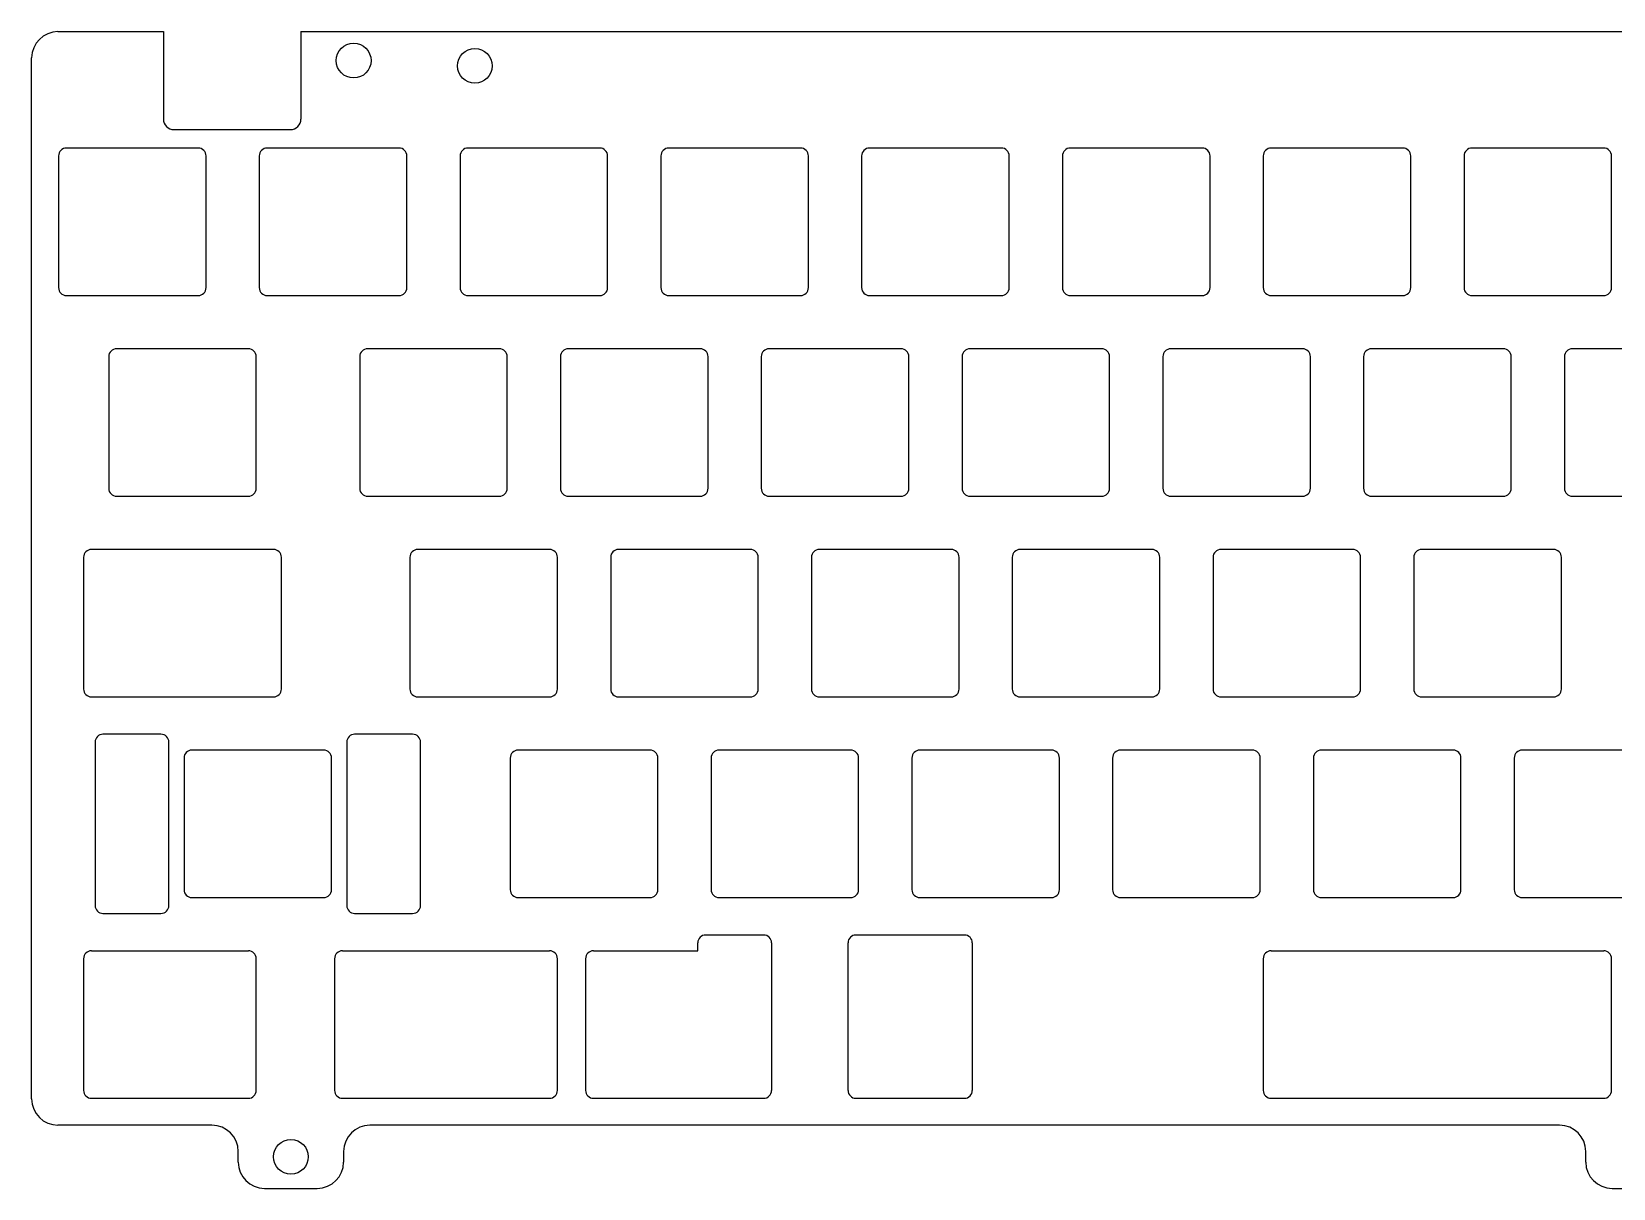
# Model space of a CAD drawing. Extents: x 0 to 305, y -101 to 9.
# Drawn here: x 0 to 150, y -101.3 to 8.5 of the extents above; entities that cross this region are included whole.
import ezdxf

# ---------------------------------------------------------------- set-up
doc = ezdxf.new("R2010")
doc.units = 0
for name, color, linetype in [('Arc', 7, 'CONTINUOUS'), ('Arc001', 7, 'CONTINUOUS'), ('Arc002', 7, 'CONTINUOUS'), ('Arc012', 7, 'CONTINUOUS'), ('Arc014', 7, 'CONTINUOUS'), ('Arc015', 7, 'CONTINUOUS'), ('Arc016', 7, 'CONTINUOUS'), ('Arc017', 7, 'CONTINUOUS'), ('Arc018', 7, 'CONTINUOUS'), ('Arc019', 7, 'CONTINUOUS'), ('Arc020', 7, 'CONTINUOUS'), ('Arc021', 7, 'CONTINUOUS'), ('Arc022', 7, 'CONTINUOUS'), ('Arc023', 7, 'CONTINUOUS'), ('Arc024', 7, 'CONTINUOUS'), ('Arc025', 7, 'CONTINUOUS'), ('Arc026', 7, 'CONTINUOUS'), ('Arc027', 7, 'CONTINUOUS'), ('Arc028', 7, 'CONTINUOUS'), ('Arc029', 7, 'CONTINUOUS'), ('Arc030', 7, 'CONTINUOUS'), ('Arc031', 7, 'CONTINUOUS'), ('Arc032', 7, 'CONTINUOUS'), ('Arc033', 7, 'CONTINUOUS'), ('Arc034', 7, 'CONTINUOUS'), ('Arc035', 7, 'CONTINUOUS'), ('Arc036', 7, 'CONTINUOUS'), ('Arc037', 7, 'CONTINUOUS'), ('Arc038', 7, 'CONTINUOUS'), ('Arc039', 7, 'CONTINUOUS'), ('Arc040', 7, 'CONTINUOUS'), ('Arc041', 7, 'CONTINUOUS'), ('Arc042', 7, 'CONTINUOUS'), ('Arc043', 7, 'CONTINUOUS'), ('Arc044', 7, 'CONTINUOUS'), ('Arc045', 7, 'CONTINUOUS'), ('Arc046', 7, 'CONTINUOUS'), ('Arc047', 7, 'CONTINUOUS'), ('Arc048', 7, 'CONTINUOUS'), ('Arc049', 7, 'CONTINUOUS'), ('Arc050', 7, 'CONTINUOUS'), ('Arc051', 7, 'CONTINUOUS'), ('Arc096', 7, 'CONTINUOUS'), ('Arc097', 7, 'CONTINUOUS'), ('Arc098', 7, 'CONTINUOUS'), ('Arc099', 7, 'CONTINUOUS'), ('Arc100', 7, 'CONTINUOUS'), ('Arc101', 7, 'CONTINUOUS'), ('Arc102', 7, 'CONTINUOUS'), ('Arc103', 7, 'CONTINUOUS'), ('Arc104', 7, 'CONTINUOUS'), ('Arc105', 7, 'CONTINUOUS'), ('Arc106', 7, 'CONTINUOUS'), ('Arc107', 7, 'CONTINUOUS'), ('Arc108', 7, 'CONTINUOUS'), ('Arc109', 7, 'CONTINUOUS'), ('Arc110', 7, 'CONTINUOUS'), ('Arc111', 7, 'CONTINUOUS'), ('Arc112', 7, 'CONTINUOUS'), ('Arc113', 7, 'CONTINUOUS'), ('Arc114', 7, 'CONTINUOUS'), ('Arc115', 7, 'CONTINUOUS'), ('Arc116', 7, 'CONTINUOUS'), ('Arc117', 7, 'CONTINUOUS'), ('Arc118', 7, 'CONTINUOUS'), ('Arc119', 7, 'CONTINUOUS'), ('Arc120', 7, 'CONTINUOUS'), ('Arc121', 7, 'CONTINUOUS'), ('Arc122', 7, 'CONTINUOUS'), ('Arc123', 7, 'CONTINUOUS'), ('Arc124', 7, 'CONTINUOUS'), ('Arc126', 7, 'CONTINUOUS'), ('Arc157', 7, 'CONTINUOUS'), ('Arc159', 7, 'CONTINUOUS'), ('Arc160', 7, 'CONTINUOUS'), ('Arc161', 7, 'CONTINUOUS'), ('Arc162', 7, 'CONTINUOUS'), ('Arc163', 7, 'CONTINUOUS'), ('Arc164', 7, 'CONTINUOUS'), ('Arc165', 7, 'CONTINUOUS'), ('Arc166', 7, 'CONTINUOUS'), ('Arc167', 7, 'CONTINUOUS'), ('Arc168', 7, 'CONTINUOUS'), ('Arc169', 7, 'CONTINUOUS'), ('Arc170', 7, 'CONTINUOUS'), ('Arc171', 7, 'CONTINUOUS'), ('Arc172', 7, 'CONTINUOUS'), ('Arc173', 7, 'CONTINUOUS'), ('Arc174', 7, 'CONTINUOUS'), ('Arc175', 7, 'CONTINUOUS'), ('Arc176', 7, 'CONTINUOUS'), ('Arc177', 7, 'CONTINUOUS'), ('Arc178', 7, 'CONTINUOUS'), ('Arc179', 7, 'CONTINUOUS'), ('Arc180', 7, 'CONTINUOUS'), ('Arc181', 7, 'CONTINUOUS'), ('Arc182', 7, 'CONTINUOUS'), ('Arc183', 7, 'CONTINUOUS'), ('Arc220', 7, 'CONTINUOUS'), ('Arc221', 7, 'CONTINUOUS'), ('Arc222', 7, 'CONTINUOUS'), ('Arc223', 7, 'CONTINUOUS'), ('Arc224', 7, 'CONTINUOUS'), ('Arc225', 7, 'CONTINUOUS'), ('Arc226', 7, 'CONTINUOUS'), ('Arc227', 7, 'CONTINUOUS'), ('Arc228', 7, 'CONTINUOUS'), ('Arc229', 7, 'CONTINUOUS'), ('Arc230', 7, 'CONTINUOUS'), ('Arc231', 7, 'CONTINUOUS'), ('Arc232', 7, 'CONTINUOUS'), ('Arc233', 7, 'CONTINUOUS'), ('Arc234', 7, 'CONTINUOUS'), ('Arc235', 7, 'CONTINUOUS'), ('Arc236', 7, 'CONTINUOUS'), ('Arc237', 7, 'CONTINUOUS'), ('Arc238', 7, 'CONTINUOUS'), ('Arc239', 7, 'CONTINUOUS'), ('Arc240', 7, 'CONTINUOUS'), ('Arc241', 7, 'CONTINUOUS'), ('Arc242', 7, 'CONTINUOUS'), ('Arc243', 7, 'CONTINUOUS'), ('Arc244', 7, 'CONTINUOUS'), ('Arc245', 7, 'CONTINUOUS'), ('Arc246', 7, 'CONTINUOUS'), ('Arc247', 7, 'CONTINUOUS'), ('Arc248', 7, 'CONTINUOUS'), ('Arc249', 7, 'CONTINUOUS'), ('Arc250', 7, 'CONTINUOUS'), ('Arc251', 7, 'CONTINUOUS'), ('Arc252', 7, 'CONTINUOUS'), ('Arc253', 7, 'CONTINUOUS'), ('Arc380', 7, 'CONTINUOUS'), ('Arc382', 7, 'CONTINUOUS'), ('Arc488', 7, 'CONTINUOUS'), ('Arc490', 7, 'CONTINUOUS'), ('Arc493', 7, 'CONTINUOUS'), ('Arc508', 7, 'CONTINUOUS'), ('Arc511', 7, 'CONTINUOUS'), ('Arc515', 7, 'CONTINUOUS'), ('Arc516', 7, 'CONTINUOUS'), ('Arc519', 7, 'CONTINUOUS'), ('Arc522', 7, 'CONTINUOUS'), ('Arc523', 7, 'CONTINUOUS'), ('Arc524', 7, 'CONTINUOUS'), ('Arc526', 7, 'CONTINUOUS'), ('Arc544', 7, 'CONTINUOUS'), ('Arc545', 7, 'CONTINUOUS'), ('Arc547', 7, 'CONTINUOUS'), ('Arc552', 7, 'CONTINUOUS'), ('Arc554', 7, 'CONTINUOUS'), ('Arc557', 7, 'CONTINUOUS'), ('Arc558', 7, 'CONTINUOUS'), ('Arc559', 7, 'CONTINUOUS'), ('Arc562', 7, 'CONTINUOUS'), ('Arc569', 7, 'CONTINUOUS'), ('Arc570', 7, 'CONTINUOUS'), ('Circle001', 7, 'CONTINUOUS'), ('Circle006', 7, 'CONTINUOUS'), ('Circle007', 7, 'CONTINUOUS'), ('Line', 7, 'CONTINUOUS'), ('Line001', 7, 'CONTINUOUS'), ('Line002', 7, 'CONTINUOUS'), ('Line003', 7, 'CONTINUOUS'), ('Line004', 7, 'CONTINUOUS'), ('Line013', 7, 'CONTINUOUS'), ('Line015', 7, 'CONTINUOUS'), ('Line016', 7, 'CONTINUOUS'), ('Line017', 7, 'CONTINUOUS'), ('Line018', 7, 'CONTINUOUS'), ('Line019', 7, 'CONTINUOUS'), ('Line020', 7, 'CONTINUOUS'), ('Line021', 7, 'CONTINUOUS'), ('Line026', 7, 'CONTINUOUS'), ('Line027', 7, 'CONTINUOUS'), ('Line028', 7, 'CONTINUOUS'), ('Line029', 7, 'CONTINUOUS'), ('Line032', 7, 'CONTINUOUS'), ('Line033', 7, 'CONTINUOUS'), ('Line034', 7, 'CONTINUOUS'), ('Line035', 7, 'CONTINUOUS'), ('Line036', 7, 'CONTINUOUS'), ('Line037', 7, 'CONTINUOUS'), ('Line038', 7, 'CONTINUOUS'), ('Line041', 7, 'CONTINUOUS'), ('Line042', 7, 'CONTINUOUS'), ('Line044', 7, 'CONTINUOUS'), ('Line045', 7, 'CONTINUOUS'), ('Line046', 7, 'CONTINUOUS'), ('Line050', 7, 'CONTINUOUS'), ('Line051', 7, 'CONTINUOUS'), ('Line052', 7, 'CONTINUOUS'), ('Line053', 7, 'CONTINUOUS'), ('Line055', 7, 'CONTINUOUS'), ('Line056', 7, 'CONTINUOUS'), ('Line057', 7, 'CONTINUOUS'), ('Line059', 7, 'CONTINUOUS'), ('Line060', 7, 'CONTINUOUS'), ('Line062', 7, 'CONTINUOUS'), ('Line063', 7, 'CONTINUOUS'), ('Line064', 7, 'CONTINUOUS'), ('Line066', 7, 'CONTINUOUS'), ('Line067', 7, 'CONTINUOUS'), ('Line068', 7, 'CONTINUOUS'), ('Line070', 7, 'CONTINUOUS'), ('Line137', 7, 'CONTINUOUS'), ('Line138', 7, 'CONTINUOUS'), ('Line139', 7, 'CONTINUOUS'), ('Line140', 7, 'CONTINUOUS'), ('Line143', 7, 'CONTINUOUS'), ('Line144', 7, 'CONTINUOUS'), ('Line145', 7, 'CONTINUOUS'), ('Line146', 7, 'CONTINUOUS'), ('Line148', 7, 'CONTINUOUS'), ('Line149', 7, 'CONTINUOUS'), ('Line150', 7, 'CONTINUOUS'), ('Line152', 7, 'CONTINUOUS'), ('Line153', 7, 'CONTINUOUS'), ('Line155', 7, 'CONTINUOUS'), ('Line156', 7, 'CONTINUOUS'), ('Line157', 7, 'CONTINUOUS'), ('Line159', 7, 'CONTINUOUS'), ('Line161', 7, 'CONTINUOUS'), ('Line162', 7, 'CONTINUOUS'), ('Line164', 7, 'CONTINUOUS'), ('Line165', 7, 'CONTINUOUS'), ('Line166', 7, 'CONTINUOUS'), ('Line168', 7, 'CONTINUOUS'), ('Line170', 7, 'CONTINUOUS'), ('Line171', 7, 'CONTINUOUS'), ('Line173', 7, 'CONTINUOUS'), ('Line174', 7, 'CONTINUOUS'), ('Line175', 7, 'CONTINUOUS'), ('Line177', 7, 'CONTINUOUS'), ('Line180', 7, 'CONTINUOUS'), ('Line181', 7, 'CONTINUOUS'), ('Line230', 7, 'CONTINUOUS'), ('Line233', 7, 'CONTINUOUS'), ('Line234', 7, 'CONTINUOUS'), ('Line235', 7, 'CONTINUOUS'), ('Line236', 7, 'CONTINUOUS'), ('Line239', 7, 'CONTINUOUS'), ('Line240', 7, 'CONTINUOUS'), ('Line241', 7, 'CONTINUOUS'), ('Line242', 7, 'CONTINUOUS'), ('Line244', 7, 'CONTINUOUS'), ('Line245', 7, 'CONTINUOUS'), ('Line246', 7, 'CONTINUOUS'), ('Line248', 7, 'CONTINUOUS'), ('Line250', 7, 'CONTINUOUS'), ('Line251', 7, 'CONTINUOUS'), ('Line252', 7, 'CONTINUOUS'), ('Line254', 7, 'CONTINUOUS'), ('Line255', 7, 'CONTINUOUS'), ('Line256', 7, 'CONTINUOUS'), ('Line257', 7, 'CONTINUOUS'), ('Line258', 7, 'CONTINUOUS'), ('Line262', 7, 'CONTINUOUS'), ('Line263', 7, 'CONTINUOUS'), ('Line264', 7, 'CONTINUOUS'), ('Line265', 7, 'CONTINUOUS'), ('Line321', 7, 'CONTINUOUS'), ('Line322', 7, 'CONTINUOUS'), ('Line325', 7, 'CONTINUOUS'), ('Line326', 7, 'CONTINUOUS'), ('Line327', 7, 'CONTINUOUS'), ('Line328', 7, 'CONTINUOUS'), ('Line329', 7, 'CONTINUOUS'), ('Line330', 7, 'CONTINUOUS'), ('Line331', 7, 'CONTINUOUS'), ('Line332', 7, 'CONTINUOUS'), ('Line333', 7, 'CONTINUOUS'), ('Line334', 7, 'CONTINUOUS'), ('Line337', 7, 'CONTINUOUS'), ('Line338', 7, 'CONTINUOUS'), ('Line339', 7, 'CONTINUOUS'), ('Line340', 7, 'CONTINUOUS'), ('Line341', 7, 'CONTINUOUS'), ('Line342', 7, 'CONTINUOUS'), ('Line344', 7, 'CONTINUOUS'), ('Line345', 7, 'CONTINUOUS'), ('Line347', 7, 'CONTINUOUS'), ('Line348', 7, 'CONTINUOUS'), ('Line350', 7, 'CONTINUOUS'), ('Line351', 7, 'CONTINUOUS'), ('Line353', 7, 'CONTINUOUS'), ('Line354', 7, 'CONTINUOUS'), ('Line357', 7, 'CONTINUOUS'), ('Line358', 7, 'CONTINUOUS'), ('Line360', 7, 'CONTINUOUS'), ('Line362', 7, 'CONTINUOUS'), ('Line363', 7, 'CONTINUOUS'), ('Line364', 7, 'CONTINUOUS'), ('Line365', 7, 'CONTINUOUS'), ('Line366', 7, 'CONTINUOUS'), ('Line368', 7, 'CONTINUOUS'), ('Line564', 7, 'CONTINUOUS'), ('Line565', 7, 'CONTINUOUS'), ('Line566', 7, 'CONTINUOUS'), ('Line692', 7, 'CONTINUOUS'), ('Line696', 7, 'CONTINUOUS'), ('Line698', 7, 'CONTINUOUS'), ('Line708', 7, 'CONTINUOUS'), ('Line715', 7, 'CONTINUOUS'), ('Line732', 7, 'CONTINUOUS'), ('Line743', 7, 'CONTINUOUS'), ('Line756', 7, 'CONTINUOUS'), ('Line757', 7, 'CONTINUOUS'), ('Line762', 7, 'CONTINUOUS'), ('Line765', 7, 'CONTINUOUS'), ('Line767', 7, 'CONTINUOUS'), ('Line778', 7, 'CONTINUOUS'), ('Line779', 7, 'CONTINUOUS'), ('Line780', 7, 'CONTINUOUS'), ('Line781', 7, 'CONTINUOUS'), ('Line782', 7, 'CONTINUOUS'), ('Line783', 7, 'CONTINUOUS'), ('Line784', 7, 'CONTINUOUS'), ('Line785', 7, 'CONTINUOUS'), ('Line786', 7, 'CONTINUOUS'), ('Line787', 7, 'CONTINUOUS'), ('Line788', 7, 'CONTINUOUS')]:
    doc.layers.add(name, color=color, linetype=linetype)

msp = doc.modelspace()

# ---------------------------------------------------------------- linework, layer by layer
at = {"layer": 'Arc'}
msp.add_arc((2.475, 6.025), 2.5, 90, 180, dxfattribs=at)
at = {"layer": 'Arc001'}
msp.add_arc((13.475, 0.225), 1, 180, -90, dxfattribs=at)
at = {"layer": 'Arc002'}
msp.add_arc((24.525, 0.225), 1, -90, 0, dxfattribs=at)
at = {"layer": 'Arc012'}
msp.add_arc((144.925, -97.775), 2.5, 0, 90, dxfattribs=at)
at = {"layer": 'Arc014'}
msp.add_arc((149.925, -98.775), 2.5, 180, -90, dxfattribs=at)
at = {"layer": 'Arc015'}
msp.add_arc((27.075, -98.775), 2.5, -90, 0, dxfattribs=at)
at = {"layer": 'Arc016'}
msp.add_arc((17.075, -97.775), 2.5, 0, 90, dxfattribs=at)
at = {"layer": 'Arc017'}
msp.add_arc((22.075, -98.775), 2.5, 180, -90, dxfattribs=at)
at = {"layer": 'Arc018'}
msp.add_arc((32.075, -97.775), 2.5, 90, 180, dxfattribs=at)
at = {"layer": 'Arc019'}
msp.add_arc((2.475, -92.775), 2.5, 180, -90, dxfattribs=at)
at = {"layer": 'Arc020'}
msp.add_arc((3.275, -3.275), 0.75, 90, 180, dxfattribs=at)
at = {"layer": 'Arc021'}
msp.add_arc((15.775, -3.275), 0.75, 0, 90, dxfattribs=at)
at = {"layer": 'Arc022'}
msp.add_arc((3.275, -15.775), 0.75, 180, -90, dxfattribs=at)
at = {"layer": 'Arc023'}
msp.add_arc((15.775, -15.775), 0.75, -90, 0, dxfattribs=at)
at = {"layer": 'Arc024'}
msp.add_arc((34.825, -15.775), 0.75, -90, 0, dxfattribs=at)
at = {"layer": 'Arc025'}
msp.add_arc((22.325, -3.275), 0.75, 90, 180, dxfattribs=at)
at = {"layer": 'Arc026'}
msp.add_arc((34.825, -3.275), 0.75, 0, 90, dxfattribs=at)
at = {"layer": 'Arc027'}
msp.add_arc((22.325, -15.775), 0.75, 180, -90, dxfattribs=at)
at = {"layer": 'Arc028'}
msp.add_arc((53.875, -15.775), 0.75, -90, 0, dxfattribs=at)
at = {"layer": 'Arc029'}
msp.add_arc((41.375, -3.275), 0.75, 90, 180, dxfattribs=at)
at = {"layer": 'Arc030'}
msp.add_arc((53.875, -3.275), 0.75, 0, 90, dxfattribs=at)
at = {"layer": 'Arc031'}
msp.add_arc((41.375, -15.775), 0.75, 180, -90, dxfattribs=at)
at = {"layer": 'Arc032'}
msp.add_arc((72.925, -3.275), 0.75, 0, 90, dxfattribs=at)
at = {"layer": 'Arc033'}
msp.add_arc((72.925, -15.775), 0.75, -90, 0, dxfattribs=at)
at = {"layer": 'Arc034'}
msp.add_arc((60.425, -3.275), 0.75, 90, 180, dxfattribs=at)
at = {"layer": 'Arc035'}
msp.add_arc((60.425, -15.775), 0.75, 180, -90, dxfattribs=at)
at = {"layer": 'Arc036'}
msp.add_arc((91.975, -3.275), 0.75, 0, 90, dxfattribs=at)
at = {"layer": 'Arc037'}
msp.add_arc((79.475, -3.275), 0.75, 90, 180, dxfattribs=at)
at = {"layer": 'Arc038'}
msp.add_arc((79.475, -15.775), 0.75, 180, -90, dxfattribs=at)
at = {"layer": 'Arc039'}
msp.add_arc((91.975, -15.775), 0.75, -90, 0, dxfattribs=at)
at = {"layer": 'Arc040'}
msp.add_arc((98.525, -15.775), 0.75, 180, -90, dxfattribs=at)
at = {"layer": 'Arc041'}
msp.add_arc((111.025, -15.775), 0.75, -90, 0, dxfattribs=at)
at = {"layer": 'Arc042'}
msp.add_arc((111.025, -3.275), 0.75, 0, 90, dxfattribs=at)
at = {"layer": 'Arc043'}
msp.add_arc((98.525, -3.275), 0.75, 90, 180, dxfattribs=at)
at = {"layer": 'Arc044'}
msp.add_arc((130.075, -3.275), 0.75, 0, 90, dxfattribs=at)
at = {"layer": 'Arc045'}
msp.add_arc((117.575, -15.775), 0.75, 180, -90, dxfattribs=at)
at = {"layer": 'Arc046'}
msp.add_arc((117.575, -3.275), 0.75, 90, 180, dxfattribs=at)
at = {"layer": 'Arc047'}
msp.add_arc((130.075, -15.775), 0.75, -90, 0, dxfattribs=at)
at = {"layer": 'Arc048'}
msp.add_arc((149.125, -3.275), 0.75, 0, 90, dxfattribs=at)
at = {"layer": 'Arc049'}
msp.add_arc((136.625, -3.275), 0.75, 90, 180, dxfattribs=at)
at = {"layer": 'Arc050'}
msp.add_arc((136.625, -15.775), 0.75, 180, -90, dxfattribs=at)
at = {"layer": 'Arc051'}
msp.add_arc((149.125, -15.775), 0.75, -90, 0, dxfattribs=at)
at = {"layer": 'Arc096'}
msp.add_arc((8.0375, -22.325), 0.75, 90, 180, dxfattribs=at)
at = {"layer": 'Arc097'}
msp.add_arc((20.5375, -22.325), 0.75, 0, 90, dxfattribs=at)
at = {"layer": 'Arc098'}
msp.add_arc((8.0375, -34.825), 0.75, 180, -90, dxfattribs=at)
at = {"layer": 'Arc099'}
msp.add_arc((20.5375, -34.825), 0.75, -90, 0, dxfattribs=at)
at = {"layer": 'Arc100'}
msp.add_arc((44.35, -34.825), 0.75, -90, 0, dxfattribs=at)
at = {"layer": 'Arc101'}
msp.add_arc((31.85, -22.325), 0.75, 90, 180, dxfattribs=at)
at = {"layer": 'Arc102'}
msp.add_arc((44.35, -22.325), 0.75, 0, 90, dxfattribs=at)
at = {"layer": 'Arc103'}
msp.add_arc((31.85, -34.825), 0.75, 180, -90, dxfattribs=at)
at = {"layer": 'Arc104'}
msp.add_arc((50.9, -22.325), 0.75, 90, 180, dxfattribs=at)
at = {"layer": 'Arc105'}
msp.add_arc((50.9, -34.825), 0.75, 180, -90, dxfattribs=at)
at = {"layer": 'Arc106'}
msp.add_arc((63.4, -34.825), 0.75, -90, 0, dxfattribs=at)
at = {"layer": 'Arc107'}
msp.add_arc((63.4, -22.325), 0.75, 0, 90, dxfattribs=at)
at = {"layer": 'Arc108'}
msp.add_arc((82.45, -34.825), 0.75, -90, 0, dxfattribs=at)
at = {"layer": 'Arc109'}
msp.add_arc((82.45, -22.325), 0.75, 0, 90, dxfattribs=at)
at = {"layer": 'Arc110'}
msp.add_arc((69.95, -34.825), 0.75, 180, -90, dxfattribs=at)
at = {"layer": 'Arc111'}
msp.add_arc((69.95, -22.325), 0.75, 90, 180, dxfattribs=at)
at = {"layer": 'Arc112'}
msp.add_arc((89, -22.325), 0.75, 90, 180, dxfattribs=at)
at = {"layer": 'Arc113'}
msp.add_arc((101.5, -34.825), 0.75, -90, 0, dxfattribs=at)
at = {"layer": 'Arc114'}
msp.add_arc((101.5, -22.325), 0.75, 0, 90, dxfattribs=at)
at = {"layer": 'Arc115'}
msp.add_arc((89, -34.825), 0.75, 180, -90, dxfattribs=at)
at = {"layer": 'Arc116'}
msp.add_arc((120.55, -22.325), 0.75, 0, 90, dxfattribs=at)
at = {"layer": 'Arc117'}
msp.add_arc((108.05, -22.325), 0.75, 90, 180, dxfattribs=at)
at = {"layer": 'Arc118'}
msp.add_arc((120.55, -34.825), 0.75, -90, 0, dxfattribs=at)
at = {"layer": 'Arc119'}
msp.add_arc((108.05, -34.825), 0.75, 180, -90, dxfattribs=at)
at = {"layer": 'Arc120'}
msp.add_arc((139.6, -22.325), 0.75, 0, 90, dxfattribs=at)
at = {"layer": 'Arc121'}
msp.add_arc((127.1, -22.325), 0.75, 90, 180, dxfattribs=at)
at = {"layer": 'Arc122'}
msp.add_arc((127.1, -34.825), 0.75, 180, -90, dxfattribs=at)
at = {"layer": 'Arc123'}
msp.add_arc((139.6, -34.825), 0.75, -90, 0, dxfattribs=at)
at = {"layer": 'Arc124'}
msp.add_arc((146.15, -34.825), 0.75, 180, -90, dxfattribs=at)
at = {"layer": 'Arc126'}
msp.add_arc((146.15, -22.325), 0.75, 90, 180, dxfattribs=at)
at = {"layer": 'Arc157'}
msp.add_arc((22.9188, -41.375), 0.75, 0, 90, dxfattribs=at)
at = {"layer": 'Arc159'}
msp.add_arc((22.9188, -53.875), 0.75, -90, 0, dxfattribs=at)
at = {"layer": 'Arc160'}
msp.add_arc((49.1125, -53.875), 0.75, -90, 0, dxfattribs=at)
at = {"layer": 'Arc161'}
msp.add_arc((36.6125, -41.375), 0.75, 90, 180, dxfattribs=at)
at = {"layer": 'Arc162'}
msp.add_arc((49.1125, -41.375), 0.75, 0, 90, dxfattribs=at)
at = {"layer": 'Arc163'}
msp.add_arc((36.6125, -53.875), 0.75, 180, -90, dxfattribs=at)
at = {"layer": 'Arc164'}
msp.add_arc((68.1625, -41.375), 0.75, 0, 90, dxfattribs=at)
at = {"layer": 'Arc165'}
msp.add_arc((55.6625, -41.375), 0.75, 90, 180, dxfattribs=at)
at = {"layer": 'Arc166'}
msp.add_arc((55.6625, -53.875), 0.75, 180, -90, dxfattribs=at)
at = {"layer": 'Arc167'}
msp.add_arc((68.1625, -53.875), 0.75, -90, 0, dxfattribs=at)
at = {"layer": 'Arc168'}
msp.add_arc((87.2125, -53.875), 0.75, -90, 0, dxfattribs=at)
at = {"layer": 'Arc169'}
msp.add_arc((74.7125, -41.375), 0.75, 90, 180, dxfattribs=at)
at = {"layer": 'Arc170'}
msp.add_arc((87.2125, -41.375), 0.75, 0, 90, dxfattribs=at)
at = {"layer": 'Arc171'}
msp.add_arc((74.7125, -53.875), 0.75, 180, -90, dxfattribs=at)
at = {"layer": 'Arc172'}
msp.add_arc((106.263, -53.875), 0.75, -90, 0, dxfattribs=at)
at = {"layer": 'Arc173'}
msp.add_arc((93.7625, -41.375), 0.75, 90, 180, dxfattribs=at)
at = {"layer": 'Arc174'}
msp.add_arc((106.262, -41.375), 0.75, 0, 90, dxfattribs=at)
at = {"layer": 'Arc175'}
msp.add_arc((93.7625, -53.875), 0.75, 180, -90, dxfattribs=at)
at = {"layer": 'Arc176'}
msp.add_arc((112.812, -41.375), 0.75, 90, 180, dxfattribs=at)
at = {"layer": 'Arc177'}
msp.add_arc((125.312, -41.375), 0.75, 0, 90, dxfattribs=at)
at = {"layer": 'Arc178'}
msp.add_arc((125.312, -53.875), 0.75, -90, 0, dxfattribs=at)
at = {"layer": 'Arc179'}
msp.add_arc((112.812, -53.875), 0.75, 180, -90, dxfattribs=at)
at = {"layer": 'Arc180'}
msp.add_arc((144.362, -41.375), 0.75, 0, 90, dxfattribs=at)
at = {"layer": 'Arc181'}
msp.add_arc((144.363, -53.875), 0.75, -90, 0, dxfattribs=at)
at = {"layer": 'Arc182'}
msp.add_arc((131.863, -53.875), 0.75, 180, -90, dxfattribs=at)
at = {"layer": 'Arc183'}
msp.add_arc((131.863, -41.375), 0.75, 90, 180, dxfattribs=at)
at = {"layer": 'Arc220'}
msp.add_arc((36.1193, -58.925), 0.75, 0, 90, dxfattribs=at)
at = {"layer": 'Arc221'}
msp.add_arc((6.7432, -58.925), 0.75, 90, 180, dxfattribs=at)
at = {"layer": 'Arc222'}
msp.add_arc((30.6193, -74.425), 0.75, 180, -90, dxfattribs=at)
at = {"layer": 'Arc223'}
msp.add_arc((6.7432, -74.425), 0.75, 180, -90, dxfattribs=at)
at = {"layer": 'Arc224'}
msp.add_arc((12.2433, -58.925), 0.75, 0, 90, dxfattribs=at)
at = {"layer": 'Arc225'}
msp.add_arc((30.6193, -58.925), 0.75, 90, 180, dxfattribs=at)
at = {"layer": 'Arc226'}
msp.add_arc((36.1193, -74.425), 0.75, -90, 0, dxfattribs=at)
at = {"layer": 'Arc227'}
msp.add_arc((12.2433, -74.425), 0.75, -90, 0, dxfattribs=at)
at = {"layer": 'Arc228'}
msp.add_arc((15.1813, -72.925), 0.75, 180, -90, dxfattribs=at)
at = {"layer": 'Arc229'}
msp.add_arc((15.1813, -60.425), 0.75, 90, 180, dxfattribs=at)
at = {"layer": 'Arc230'}
msp.add_arc((27.6813, -60.425), 0.75, 0, 90, dxfattribs=at)
at = {"layer": 'Arc231'}
msp.add_arc((27.6813, -72.925), 0.75, -90, 0, dxfattribs=at)
at = {"layer": 'Arc232'}
msp.add_arc((58.6375, -72.925), 0.75, -90, 0, dxfattribs=at)
at = {"layer": 'Arc233'}
msp.add_arc((46.1375, -60.425), 0.75, 90, 180, dxfattribs=at)
at = {"layer": 'Arc234'}
msp.add_arc((58.6375, -60.425), 0.75, 0, 90, dxfattribs=at)
at = {"layer": 'Arc235'}
msp.add_arc((46.1375, -72.925), 0.75, 180, -90, dxfattribs=at)
at = {"layer": 'Arc236'}
msp.add_arc((77.6875, -72.925), 0.75, -90, 0, dxfattribs=at)
at = {"layer": 'Arc237'}
msp.add_arc((65.1875, -60.425), 0.75, 90, 180, dxfattribs=at)
at = {"layer": 'Arc238'}
msp.add_arc((65.1875, -72.925), 0.75, 180, -90, dxfattribs=at)
at = {"layer": 'Arc239'}
msp.add_arc((77.6875, -60.425), 0.75, 0, 90, dxfattribs=at)
at = {"layer": 'Arc240'}
msp.add_arc((96.7375, -72.925), 0.75, -90, 0, dxfattribs=at)
at = {"layer": 'Arc241'}
msp.add_arc((84.2375, -60.425), 0.75, 90, 180, dxfattribs=at)
at = {"layer": 'Arc242'}
msp.add_arc((84.2375, -72.925), 0.75, 180, -90, dxfattribs=at)
at = {"layer": 'Arc243'}
msp.add_arc((96.7375, -60.425), 0.75, 0, 90, dxfattribs=at)
at = {"layer": 'Arc244'}
msp.add_arc((115.787, -72.925), 0.75, -90, 0, dxfattribs=at)
at = {"layer": 'Arc245'}
msp.add_arc((115.787, -60.425), 0.75, 0, 90, dxfattribs=at)
at = {"layer": 'Arc246'}
msp.add_arc((103.287, -60.425), 0.75, 90, 180, dxfattribs=at)
at = {"layer": 'Arc247'}
msp.add_arc((103.287, -72.925), 0.75, 180, -90, dxfattribs=at)
at = {"layer": 'Arc248'}
msp.add_arc((122.337, -72.925), 0.75, 180, -90, dxfattribs=at)
at = {"layer": 'Arc249'}
msp.add_arc((122.337, -60.425), 0.75, 90, 180, dxfattribs=at)
at = {"layer": 'Arc250'}
msp.add_arc((134.837, -72.925), 0.75, -90, 0, dxfattribs=at)
at = {"layer": 'Arc251'}
msp.add_arc((134.837, -60.425), 0.75, 0, 90, dxfattribs=at)
at = {"layer": 'Arc252'}
msp.add_arc((141.387, -60.425), 0.75, 90, 180, dxfattribs=at)
at = {"layer": 'Arc253'}
msp.add_arc((141.387, -72.925), 0.75, 180, -90, dxfattribs=at)
at = {"layer": 'Arc380'}
msp.add_arc((5.6562, -41.375), 0.75, 90, 180, dxfattribs=at)
at = {"layer": 'Arc382'}
msp.add_arc((5.6562, -53.875), 0.75, 180, -90, dxfattribs=at)
at = {"layer": 'Arc488'}
msp.add_arc((5.6562, -79.475), 0.75, 90, 180, dxfattribs=at)
at = {"layer": 'Arc490'}
msp.add_arc((5.6562, -91.975), 0.75, 180, -90, dxfattribs=at)
at = {"layer": 'Arc493'}
msp.add_arc((29.4688, -91.975), 0.75, 180, -90, dxfattribs=at)
at = {"layer": 'Arc508'}
msp.add_arc((88.475, -91.975), 0.75, -90, 0, dxfattribs=at)
at = {"layer": 'Arc511'}
msp.add_arc((88.475, -77.975), 0.75, 0, 90, dxfattribs=at)
at = {"layer": 'Arc515'}
msp.add_arc((149.125, -91.975), 0.75, -90, 0, dxfattribs=at)
at = {"layer": 'Arc516'}
msp.add_arc((149.125, -79.475), 0.75, 0, 90, dxfattribs=at)
at = {"layer": 'Arc519'}
msp.add_arc((78.1808, -77.975), 0.75, 90, 180, dxfattribs=at)
at = {"layer": 'Arc522'}
msp.add_arc((53.2812, -79.475), 0.75, 90, 180, dxfattribs=at)
at = {"layer": 'Arc523'}
msp.add_arc((53.2812, -91.975), 0.75, 180, -90, dxfattribs=at)
at = {"layer": 'Arc524'}
msp.add_arc((29.4688, -79.475), 0.75, 90, 180, dxfattribs=at)
at = {"layer": 'Arc526'}
msp.add_arc((78.1808, -91.975), 0.75, 180, -90, dxfattribs=at)
at = {"layer": 'Arc544'}
msp.add_arc((20.5375, -79.475), 0.75, 0, 90, dxfattribs=at)
at = {"layer": 'Arc545'}
msp.add_arc((20.5375, -91.975), 0.75, -90, 0, dxfattribs=at)
at = {"layer": 'Arc547'}
msp.add_arc((49.1125, -91.975), 0.75, -90, 0, dxfattribs=at)
at = {"layer": 'Arc552'}
msp.add_arc((49.1125, -79.475), 0.75, 0, 90, dxfattribs=at)
at = {"layer": 'Arc554'}
msp.add_arc((69.425, -77.975), 0.75, 0, 90, dxfattribs=at)
at = {"layer": 'Arc557'}
msp.add_arc((63.925, -77.975), 0.75, 90, 180, dxfattribs=at)
at = {"layer": 'Arc558'}
msp.add_arc((69.425, -91.975), 0.75, -90, 0, dxfattribs=at)
at = {"layer": 'Arc559'}
msp.add_arc((117.575, -91.975), 0.75, 180, -90, dxfattribs=at)
at = {"layer": 'Arc562'}
msp.add_arc((20.5375, -79.475), 0.75, 0, 90, dxfattribs=at)
at = {"layer": 'Arc569'}
msp.add_arc((117.575, -79.475), 0.75, 90, 180, dxfattribs=at)
at = {"layer": 'Arc570'}
msp.add_arc((20.5375, -91.975), 0.75, -90, 0, dxfattribs=at)
at = {"layer": 'Circle001'}
msp.add_circle((24.575, -98.275), 1.65, dxfattribs=at)
at = {"layer": 'Circle006'}
msp.add_circle((42.025, 5.275), 1.65, dxfattribs=at)
at = {"layer": 'Circle007'}
msp.add_circle((30.525, 5.775), 1.65, dxfattribs=at)
at = {"layer": 'Line'}
msp.add_line((2.475, 8.525), (12.475, 8.525), dxfattribs=at)
at = {"layer": 'Line001'}
msp.add_line((12.475, 8.525), (12.475, 0.225), dxfattribs=at)
at = {"layer": 'Line002'}
msp.add_line((13.475, -0.775), (24.525, -0.775), dxfattribs=at)
at = {"layer": 'Line003'}
msp.add_line((25.525, 8.525), (25.525, 0.225), dxfattribs=at)
at = {"layer": 'Line004'}
msp.add_line((25.525, 8.525), (277.925, 8.525), dxfattribs=at)
at = {"layer": 'Line013'}
msp.add_line((149.925, -101.275), (154.925, -101.275), dxfattribs=at)
at = {"layer": 'Line015'}
msp.add_line((147.425, -98.775), (147.425, -97.775), dxfattribs=at)
at = {"layer": 'Line016'}
msp.add_line((144.925, -95.275), (32.075, -95.275), dxfattribs=at)
at = {"layer": 'Line017'}
msp.add_line((19.575, -98.775), (19.575, -97.775), dxfattribs=at)
at = {"layer": 'Line018'}
msp.add_line((29.575, -97.775), (29.575, -98.775), dxfattribs=at)
at = {"layer": 'Line019'}
msp.add_line((22.075, -101.275), (27.075, -101.275), dxfattribs=at)
at = {"layer": 'Line020'}
msp.add_line((17.075, -95.275), (2.475, -95.275), dxfattribs=at)
at = {"layer": 'Line021'}
msp.add_line((-0.025, -92.775), (-0.025, 6.025), dxfattribs=at)
at = {"layer": 'Line026'}
msp.add_line((15.775, -2.525), (3.275, -2.525), dxfattribs=at)
at = {"layer": 'Line027'}
msp.add_line((2.525, -3.275), (2.525, -15.775), dxfattribs=at)
at = {"layer": 'Line028'}
msp.add_line((3.275, -16.525), (15.775, -16.525), dxfattribs=at)
at = {"layer": 'Line029'}
msp.add_line((16.525, -15.775), (16.525, -3.275), dxfattribs=at)
at = {"layer": 'Line032'}
msp.add_line((21.575, -3.275), (21.575, -15.775), dxfattribs=at)
at = {"layer": 'Line033'}
msp.add_line((22.325, -16.525), (34.825, -16.525), dxfattribs=at)
at = {"layer": 'Line034'}
msp.add_line((35.575, -15.775), (35.575, -3.275), dxfattribs=at)
at = {"layer": 'Line035'}
msp.add_line((34.825, -2.525), (22.325, -2.525), dxfattribs=at)
at = {"layer": 'Line036'}
msp.add_line((40.625, -3.275), (40.625, -15.775), dxfattribs=at)
at = {"layer": 'Line037'}
msp.add_line((54.625, -15.775), (54.625, -3.275), dxfattribs=at)
at = {"layer": 'Line038'}
msp.add_line((41.375, -16.525), (53.875, -16.525), dxfattribs=at)
at = {"layer": 'Line041'}
msp.add_line((53.875, -2.525), (41.375, -2.525), dxfattribs=at)
at = {"layer": 'Line042'}
msp.add_line((59.675, -3.275), (59.675, -15.775), dxfattribs=at)
at = {"layer": 'Line044'}
msp.add_line((72.925, -2.525), (60.425, -2.525), dxfattribs=at)
at = {"layer": 'Line045'}
msp.add_line((73.675, -15.775), (73.675, -3.275), dxfattribs=at)
at = {"layer": 'Line046'}
msp.add_line((60.425, -16.525), (72.925, -16.525), dxfattribs=at)
at = {"layer": 'Line050'}
msp.add_line((91.975, -2.525), (79.475, -2.525), dxfattribs=at)
at = {"layer": 'Line051'}
msp.add_line((78.725, -3.275), (78.725, -15.775), dxfattribs=at)
at = {"layer": 'Line052'}
msp.add_line((79.475, -16.525), (91.975, -16.525), dxfattribs=at)
at = {"layer": 'Line053'}
msp.add_line((92.725, -15.775), (92.725, -3.275), dxfattribs=at)
at = {"layer": 'Line055'}
msp.add_line((98.525, -16.525), (111.025, -16.525), dxfattribs=at)
at = {"layer": 'Line056'}
msp.add_line((111.025, -2.525), (98.525, -2.525), dxfattribs=at)
at = {"layer": 'Line057'}
msp.add_line((111.775, -15.775), (111.775, -3.275), dxfattribs=at)
at = {"layer": 'Line059'}
msp.add_line((97.775, -3.275), (97.775, -15.775), dxfattribs=at)
at = {"layer": 'Line060'}
msp.add_line((130.825, -15.775), (130.825, -3.275), dxfattribs=at)
at = {"layer": 'Line062'}
msp.add_line((117.575, -16.525), (130.075, -16.525), dxfattribs=at)
at = {"layer": 'Line063'}
msp.add_line((116.825, -3.275), (116.825, -15.775), dxfattribs=at)
at = {"layer": 'Line064'}
msp.add_line((130.075, -2.525), (117.575, -2.525), dxfattribs=at)
at = {"layer": 'Line066'}
msp.add_line((149.875, -15.775), (149.875, -3.275), dxfattribs=at)
at = {"layer": 'Line067'}
msp.add_line((135.875, -3.275), (135.875, -15.775), dxfattribs=at)
at = {"layer": 'Line068'}
msp.add_line((136.625, -16.525), (149.125, -16.525), dxfattribs=at)
at = {"layer": 'Line070'}
msp.add_line((149.125, -2.525), (136.625, -2.525), dxfattribs=at)
at = {"layer": 'Line137'}
msp.add_line((20.5375, -21.575), (8.0375, -21.575), dxfattribs=at)
at = {"layer": 'Line138'}
msp.add_line((7.2875, -22.325), (7.2875, -34.825), dxfattribs=at)
at = {"layer": 'Line139'}
msp.add_line((8.0375, -35.575), (20.5375, -35.575), dxfattribs=at)
at = {"layer": 'Line140'}
msp.add_line((21.2875, -34.825), (21.2875, -22.325), dxfattribs=at)
at = {"layer": 'Line143'}
msp.add_line((31.1, -22.325), (31.1, -34.825), dxfattribs=at)
at = {"layer": 'Line144'}
msp.add_line((31.85, -35.575), (44.35, -35.575), dxfattribs=at)
at = {"layer": 'Line145'}
msp.add_line((45.1, -34.825), (45.1, -22.325), dxfattribs=at)
at = {"layer": 'Line146'}
msp.add_line((44.35, -21.575), (31.85, -21.575), dxfattribs=at)
at = {"layer": 'Line148'}
msp.add_line((50.9, -35.575), (63.4, -35.575), dxfattribs=at)
at = {"layer": 'Line149'}
msp.add_line((63.4, -21.575), (50.9, -21.575), dxfattribs=at)
at = {"layer": 'Line150'}
msp.add_line((50.15, -22.325), (50.15, -34.825), dxfattribs=at)
at = {"layer": 'Line152'}
msp.add_line((64.15, -34.825), (64.15, -22.325), dxfattribs=at)
at = {"layer": 'Line153'}
msp.add_line((83.2, -34.825), (83.2, -22.325), dxfattribs=at)
at = {"layer": 'Line155'}
msp.add_line((69.95, -35.575), (82.45, -35.575), dxfattribs=at)
at = {"layer": 'Line156'}
msp.add_line((82.45, -21.575), (69.95, -21.575), dxfattribs=at)
at = {"layer": 'Line157'}
msp.add_line((69.2, -22.325), (69.2, -34.825), dxfattribs=at)
at = {"layer": 'Line159'}
msp.add_line((89, -35.575), (101.5, -35.575), dxfattribs=at)
at = {"layer": 'Line161'}
msp.add_line((88.25, -22.325), (88.25, -34.825), dxfattribs=at)
at = {"layer": 'Line162'}
msp.add_line((102.25, -34.825), (102.25, -22.325), dxfattribs=at)
at = {"layer": 'Line164'}
msp.add_line((101.5, -21.575), (89, -21.575), dxfattribs=at)
at = {"layer": 'Line165'}
msp.add_line((107.3, -22.325), (107.3, -34.825), dxfattribs=at)
at = {"layer": 'Line166'}
msp.add_line((108.05, -35.575), (120.55, -35.575), dxfattribs=at)
at = {"layer": 'Line168'}
msp.add_line((121.3, -34.825), (121.3, -22.325), dxfattribs=at)
at = {"layer": 'Line170'}
msp.add_line((120.55, -21.575), (108.05, -21.575), dxfattribs=at)
at = {"layer": 'Line171'}
msp.add_line((127.1, -35.575), (139.6, -35.575), dxfattribs=at)
at = {"layer": 'Line173'}
msp.add_line((126.35, -22.325), (126.35, -34.825), dxfattribs=at)
at = {"layer": 'Line174'}
msp.add_line((140.35, -34.825), (140.35, -22.325), dxfattribs=at)
at = {"layer": 'Line175'}
msp.add_line((139.6, -21.575), (127.1, -21.575), dxfattribs=at)
at = {"layer": 'Line177'}
msp.add_line((158.65, -21.575), (146.15, -21.575), dxfattribs=at)
at = {"layer": 'Line180'}
msp.add_line((146.15, -35.575), (158.65, -35.575), dxfattribs=at)
at = {"layer": 'Line181'}
msp.add_line((145.4, -22.325), (145.4, -34.825), dxfattribs=at)
at = {"layer": 'Line230'}
msp.add_line((23.6688, -53.875), (23.6688, -41.375), dxfattribs=at)
at = {"layer": 'Line233'}
msp.add_line((35.8625, -41.375), (35.8625, -53.875), dxfattribs=at)
at = {"layer": 'Line234'}
msp.add_line((36.6125, -54.625), (49.1125, -54.625), dxfattribs=at)
at = {"layer": 'Line235'}
msp.add_line((49.8625, -53.875), (49.8625, -41.375), dxfattribs=at)
at = {"layer": 'Line236'}
msp.add_line((49.1125, -40.625), (36.6125, -40.625), dxfattribs=at)
at = {"layer": 'Line239'}
msp.add_line((55.6625, -54.625), (68.1625, -54.625), dxfattribs=at)
at = {"layer": 'Line240'}
msp.add_line((68.1625, -40.625), (55.6625, -40.625), dxfattribs=at)
at = {"layer": 'Line241'}
msp.add_line((54.9125, -41.375), (54.9125, -53.875), dxfattribs=at)
at = {"layer": 'Line242'}
msp.add_line((68.9125, -53.875), (68.9125, -41.375), dxfattribs=at)
at = {"layer": 'Line244'}
msp.add_line((87.2125, -40.625), (74.7125, -40.625), dxfattribs=at)
at = {"layer": 'Line245'}
msp.add_line((74.7125, -54.625), (87.2125, -54.625), dxfattribs=at)
at = {"layer": 'Line246'}
msp.add_line((73.9625, -41.375), (73.9625, -53.875), dxfattribs=at)
at = {"layer": 'Line248'}
msp.add_line((87.9625, -53.875), (87.9625, -41.375), dxfattribs=at)
at = {"layer": 'Line250'}
msp.add_line((93.7625, -54.625), (106.262, -54.625), dxfattribs=at)
at = {"layer": 'Line251'}
msp.add_line((106.262, -40.625), (93.7625, -40.625), dxfattribs=at)
at = {"layer": 'Line252'}
msp.add_line((107.013, -53.875), (107.013, -41.375), dxfattribs=at)
at = {"layer": 'Line254'}
msp.add_line((93.0125, -41.375), (93.0125, -53.875), dxfattribs=at)
at = {"layer": 'Line255'}
msp.add_line((112.812, -54.625), (125.312, -54.625), dxfattribs=at)
at = {"layer": 'Line256'}
msp.add_line((126.062, -53.875), (126.062, -41.375), dxfattribs=at)
at = {"layer": 'Line257'}
msp.add_line((125.312, -40.625), (112.812, -40.625), dxfattribs=at)
at = {"layer": 'Line258'}
msp.add_line((112.062, -41.375), (112.062, -53.875), dxfattribs=at)
at = {"layer": 'Line262'}
msp.add_line((144.362, -40.625), (131.862, -40.625), dxfattribs=at)
at = {"layer": 'Line263'}
msp.add_line((145.113, -53.875), (145.113, -41.375), dxfattribs=at)
at = {"layer": 'Line264'}
msp.add_line((131.113, -41.375), (131.113, -53.875), dxfattribs=at)
at = {"layer": 'Line265'}
msp.add_line((131.863, -54.625), (144.363, -54.625), dxfattribs=at)
at = {"layer": 'Line321'}
msp.add_line((6.7432, -75.175), (12.2433, -75.175), dxfattribs=at)
at = {"layer": 'Line322'}
msp.add_line((14.4313, -60.425), (14.4313, -72.925), dxfattribs=at)
at = {"layer": 'Line325'}
msp.add_line((12.2433, -58.175), (6.7432, -58.175), dxfattribs=at)
at = {"layer": 'Line326'}
msp.add_line((36.1193, -58.175), (30.6193, -58.175), dxfattribs=at)
at = {"layer": 'Line327'}
msp.add_line((30.6193, -75.175), (36.1193, -75.175), dxfattribs=at)
at = {"layer": 'Line328'}
msp.add_line((27.6813, -59.675), (15.1813, -59.675), dxfattribs=at)
at = {"layer": 'Line329'}
msp.add_line((28.4313, -72.925), (28.4313, -60.425), dxfattribs=at)
at = {"layer": 'Line330'}
msp.add_line((15.1813, -73.675), (27.6813, -73.675), dxfattribs=at)
at = {"layer": 'Line331'}
msp.add_line((12.9933, -74.425), (12.9933, -58.925), dxfattribs=at)
at = {"layer": 'Line332'}
msp.add_line((36.8693, -74.425), (36.8693, -58.925), dxfattribs=at)
at = {"layer": 'Line333'}
msp.add_line((29.8693, -58.925), (29.8693, -74.425), dxfattribs=at)
at = {"layer": 'Line334'}
msp.add_line((5.9932, -58.925), (5.9932, -74.425), dxfattribs=at)
at = {"layer": 'Line337'}
msp.add_line((45.3875, -60.425), (45.3875, -72.925), dxfattribs=at)
at = {"layer": 'Line338'}
msp.add_line((46.1375, -73.675), (58.6375, -73.675), dxfattribs=at)
at = {"layer": 'Line339'}
msp.add_line((59.3875, -72.925), (59.3875, -60.425), dxfattribs=at)
at = {"layer": 'Line340'}
msp.add_line((58.6375, -59.675), (46.1375, -59.675), dxfattribs=at)
at = {"layer": 'Line341'}
msp.add_line((77.6875, -59.675), (65.1875, -59.675), dxfattribs=at)
at = {"layer": 'Line342'}
msp.add_line((65.1875, -73.675), (77.6875, -73.675), dxfattribs=at)
at = {"layer": 'Line344'}
msp.add_line((78.4375, -72.925), (78.4375, -60.425), dxfattribs=at)
at = {"layer": 'Line345'}
msp.add_line((64.4375, -60.425), (64.4375, -72.925), dxfattribs=at)
at = {"layer": 'Line347'}
msp.add_line((83.4875, -60.425), (83.4875, -72.925), dxfattribs=at)
at = {"layer": 'Line348'}
msp.add_line((84.2375, -73.675), (96.7375, -73.675), dxfattribs=at)
at = {"layer": 'Line350'}
msp.add_line((97.4875, -72.925), (97.4875, -60.425), dxfattribs=at)
at = {"layer": 'Line351'}
msp.add_line((96.7375, -59.675), (84.2375, -59.675), dxfattribs=at)
at = {"layer": 'Line353'}
msp.add_line((102.537, -60.425), (102.537, -72.925), dxfattribs=at)
at = {"layer": 'Line354'}
msp.add_line((103.287, -73.675), (115.787, -73.675), dxfattribs=at)
at = {"layer": 'Line357'}
msp.add_line((115.787, -59.675), (103.287, -59.675), dxfattribs=at)
at = {"layer": 'Line358'}
msp.add_line((116.537, -72.925), (116.537, -60.425), dxfattribs=at)
at = {"layer": 'Line360'}
msp.add_line((121.587, -60.425), (121.587, -72.925), dxfattribs=at)
at = {"layer": 'Line362'}
msp.add_line((135.587, -72.925), (135.587, -60.425), dxfattribs=at)
at = {"layer": 'Line363'}
msp.add_line((134.837, -59.675), (122.337, -59.675), dxfattribs=at)
at = {"layer": 'Line364'}
msp.add_line((122.337, -73.675), (134.837, -73.675), dxfattribs=at)
at = {"layer": 'Line365'}
msp.add_line((140.637, -60.425), (140.637, -72.925), dxfattribs=at)
at = {"layer": 'Line366'}
msp.add_line((141.387, -73.675), (153.887, -73.675), dxfattribs=at)
at = {"layer": 'Line368'}
msp.add_line((153.887, -59.675), (141.387, -59.675), dxfattribs=at)
at = {"layer": 'Line564'}
msp.add_line((4.9062, -41.375), (4.9062, -53.875), dxfattribs=at)
at = {"layer": 'Line565'}
msp.add_line((22.9188, -40.625), (5.6562, -40.625), dxfattribs=at)
at = {"layer": 'Line566'}
msp.add_line((5.6562, -54.625), (22.9188, -54.625), dxfattribs=at)
at = {"layer": 'Line692'}
msp.add_line((4.9062, -79.475), (4.9062, -91.975), dxfattribs=at)
at = {"layer": 'Line696'}
msp.add_line((28.7188, -79.475), (28.7188, -91.975), dxfattribs=at)
at = {"layer": 'Line698'}
msp.add_line((21.2875, -91.975), (21.2875, -79.475), dxfattribs=at)
at = {"layer": 'Line708'}
msp.add_line((149.875, -91.975), (149.875, -79.475), dxfattribs=at)
at = {"layer": 'Line715'}
msp.add_line((89.225, -77.975), (89.225, -91.975), dxfattribs=at)
at = {"layer": 'Line732'}
msp.add_line((52.5312, -79.475), (52.5312, -91.975), dxfattribs=at)
at = {"layer": 'Line743'}
msp.add_line((77.4308, -91.975), (77.4308, -77.975), dxfattribs=at)
at = {"layer": 'Line756'}
msp.add_line((21.2875, -91.975), (21.2875, -79.475), dxfattribs=at)
at = {"layer": 'Line757'}
msp.add_line((49.8625, -91.975), (49.8625, -79.475), dxfattribs=at)
at = {"layer": 'Line762'}
msp.add_line((70.175, -77.975), (70.175, -91.975), dxfattribs=at)
at = {"layer": 'Line765'}
msp.add_line((116.825, -79.475), (116.825, -91.975), dxfattribs=at)
at = {"layer": 'Line767'}
msp.add_line((69.425, -77.225), (63.925, -77.225), dxfattribs=at)
at = {"layer": 'Line778'}
msp.add_line((5.6562, -78.725), (20.5375, -78.725), dxfattribs=at)
at = {"layer": 'Line779'}
msp.add_line((5.6562, -92.725), (20.5375, -92.725), dxfattribs=at)
at = {"layer": 'Line780'}
msp.add_line((29.4688, -78.725), (49.1125, -78.725), dxfattribs=at)
at = {"layer": 'Line781'}
msp.add_line((29.4688, -92.725), (49.1125, -92.725), dxfattribs=at)
at = {"layer": 'Line782'}
msp.add_line((53.2812, -78.725), (63.175, -78.725), dxfattribs=at)
at = {"layer": 'Line783'}
msp.add_line((63.175, -78.725), (63.175, -77.975), dxfattribs=at)
at = {"layer": 'Line784'}
msp.add_line((53.2812, -92.725), (69.425, -92.725), dxfattribs=at)
at = {"layer": 'Line785'}
msp.add_line((78.1808, -92.725), (88.475, -92.725), dxfattribs=at)
at = {"layer": 'Line786'}
msp.add_line((88.475, -77.225), (78.1808, -77.225), dxfattribs=at)
at = {"layer": 'Line787'}
msp.add_line((117.575, -78.725), (149.125, -78.725), dxfattribs=at)
at = {"layer": 'Line788'}
msp.add_line((117.575, -92.725), (149.125, -92.725), dxfattribs=at)

doc.saveas('drawing.dxf')
